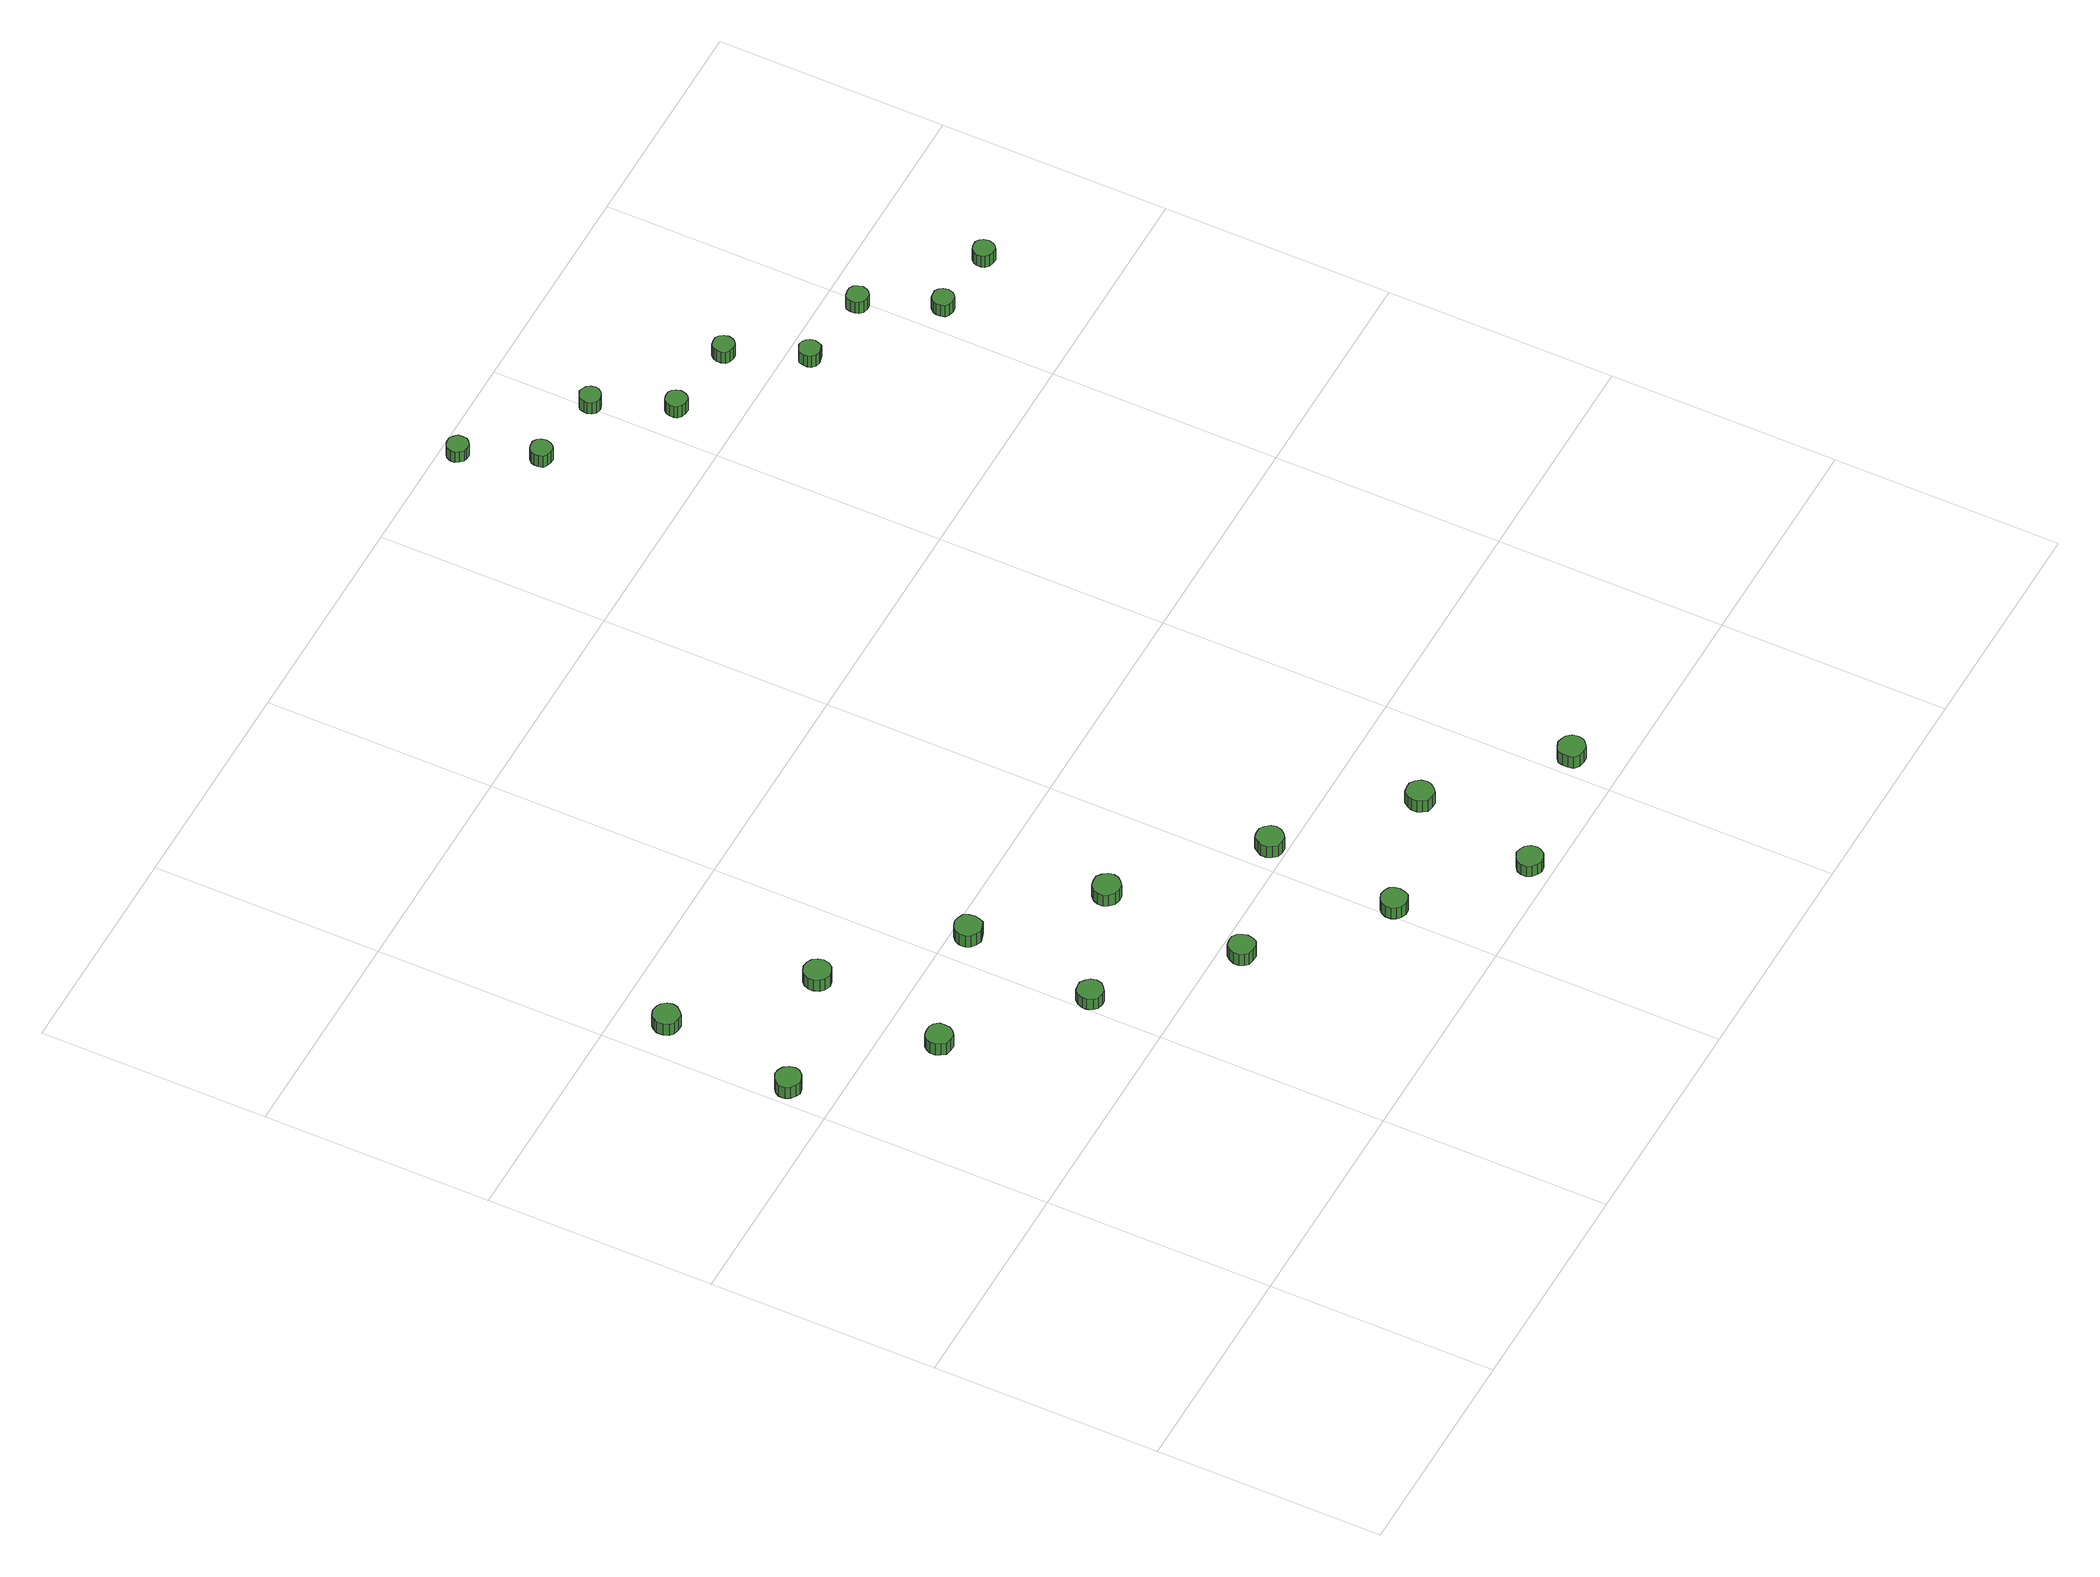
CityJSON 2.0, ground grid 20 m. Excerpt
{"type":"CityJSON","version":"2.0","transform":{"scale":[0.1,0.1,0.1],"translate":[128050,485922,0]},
"CityObjects":{
"tree1":{"type":"SolitaryVegetationObject","attributes":{"function":"something"},"geometry":[{"type":"MultiSurface","lod":"1","boundaries":[[[0,1,2,3,4,5,6,7,8,9,10,11,12,13,14]],[[15,16,17,18,19,20,21,22,23,24,25,26,27,28,29]],[[0,29,28,1]],[[1,28,27,2]],[[2,27,26,3]],[[3,26,25,4]],[[4,25,24,5]],[[5,24,23,6]],[[6,23,22,7]],[[7,22,21,8]],[[8,21,20,9]],[[9,20,19,10]],[[10,19,18,11]],[[11,18,17,12]],[[12,17,16,13]],[[13,16,15,14]],[[14,15,29,0]]]}]},
"tree2":{"type":"SolitaryVegetationObject","attributes":{"function":"something"},"geometry":[{"type":"MultiSurface","lod":"1","boundaries":[[[30,31,32,33,34,35,36,37,38,39,40,41,42,43,44]],[[45,46,47,48,49,50,51,52,53,54,55,56,57,58,59]],[[30,59,58,31]],[[31,58,57,32]],[[32,57,56,33]],[[33,56,55,34]],[[34,55,54,35]],[[35,54,53,36]],[[36,53,52,37]],[[37,52,51,38]],[[38,51,50,39]],[[39,50,49,40]],[[40,49,48,41]],[[41,48,47,42]],[[42,47,46,43]],[[43,46,45,44]],[[44,45,59,30]]]}]},
"tree3":{"type":"SolitaryVegetationObject","attributes":{"function":"something"},"geometry":[{"type":"MultiSurface","lod":"1","boundaries":[[[60,61,62,63,64,65,66,67,68,69,70,71,72,73,74]],[[75,76,77,78,79,80,81,82,83,84,85,86,87,88,89]],[[60,89,88,61]],[[61,88,87,62]],[[62,87,86,63]],[[63,86,85,64]],[[64,85,84,65]],[[65,84,83,66]],[[66,83,82,67]],[[67,82,81,68]],[[68,81,80,69]],[[69,80,79,70]],[[70,79,78,71]],[[71,78,77,72]],[[72,77,76,73]],[[73,76,75,74]],[[74,75,89,60]]]}]},
"tree4":{"type":"SolitaryVegetationObject","attributes":{"function":"something"},"geometry":[{"type":"MultiSurface","lod":"1","boundaries":[[[90,91,92,93,94,95,96,97,98,99,100,101,102,103,104]],[[105,106,107,108,109,110,111,112,113,114,115,116,117,118,119]],[[90,119,118,91]],[[91,118,117,92]],[[92,117,116,93]],[[93,116,115,94]],[[94,115,114,95]],[[95,114,113,96]],[[96,113,112,97]],[[97,112,111,98]],[[98,111,110,99]],[[99,110,109,100]],[[100,109,108,101]],[[101,108,107,102]],[[102,107,106,103]],[[103,106,105,104]],[[104,105,119,90]]]}]},
"tree5":{"type":"SolitaryVegetationObject","attributes":{"function":"something"},"geometry":[{"type":"MultiSurface","lod":"1","boundaries":[[[120,121,122,123,124,125,126,127,128,129,130,131,132,133,134]],[[135,136,137,138,139,140,141,142,143,144,145,146,147,148,149]],[[120,149,148,121]],[[121,148,147,122]],[[122,147,146,123]],[[123,146,145,124]],[[124,145,144,125]],[[125,144,143,126]],[[126,143,142,127]],[[127,142,141,128]],[[128,141,140,129]],[[129,140,139,130]],[[130,139,138,131]],[[131,138,137,132]],[[132,137,136,133]],[[133,136,135,134]],[[134,135,149,120]]]}]},
"tree6":{"type":"SolitaryVegetationObject","attributes":{"function":"something"},"geometry":[{"type":"MultiSurface","lod":"1","boundaries":[[[150,151,152,153,154,155,156,157,158,159,160,161,162,163,164]],[[165,166,167,168,169,170,171,172,173,174,175,176,177,178,179]],[[150,179,178,151]],[[151,178,177,152]],[[152,177,176,153]],[[153,176,175,154]],[[154,175,174,155]],[[155,174,173,156]],[[156,173,172,157]],[[157,172,171,158]],[[158,171,170,159]],[[159,170,169,160]],[[160,169,168,161]],[[161,168,167,162]],[[162,167,166,163]],[[163,166,165,164]],[[164,165,179,150]]]}]},
"tree7":{"type":"SolitaryVegetationObject","attributes":{"function":"something"},"geometry":[{"type":"MultiSurface","lod":"1","boundaries":[[[180,181,182,183,184,185,186,187,188,189,190,191,192,193,194]],[[195,196,197,198,199,200,201,202,203,204,205,206,207,208,209]],[[180,209,208,181]],[[181,208,207,182]],[[182,207,206,183]],[[183,206,205,184]],[[184,205,204,185]],[[185,204,203,186]],[[186,203,202,187]],[[187,202,201,188]],[[188,201,200,189]],[[189,200,199,190]],[[190,199,198,191]],[[191,198,197,192]],[[192,197,196,193]],[[193,196,195,194]],[[194,195,209,180]]]}]},
"tree8":{"type":"SolitaryVegetationObject","attributes":{"function":"something"},"geometry":[{"type":"MultiSurface","lod":"1","boundaries":[[[210,211,212,213,214,215,216,217,218,219,220,221,222,223,224]],[[225,226,227,228,229,230,231,232,233,234,235,236,237,238,239]],[[210,239,238,211]],[[211,238,237,212]],[[212,237,236,213]],[[213,236,235,214]],[[214,235,234,215]],[[215,234,233,216]],[[216,233,232,217]],[[217,232,231,218]],[[218,231,230,219]],[[219,230,229,220]],[[220,229,228,221]],[[221,228,227,222]],[[222,227,226,223]],[[223,226,225,224]],[[224,225,239,210]]]}]},
"tree9":{"type":"SolitaryVegetationObject","attributes":{"function":"something"},"geometry":[{"type":"MultiSurface","lod":"1","boundaries":[[[240,241,242,243,244,245,246,247,248,249,250,251,252,253,254]],[[255,256,257,258,259,260,261,262,263,264,265,266,267,268,269]],[[240,269,268,241]],[[241,268,267,242]],[[242,267,266,243]],[[243,266,265,244]],[[244,265,264,245]],[[245,264,263,246]],[[246,263,262,247]],[[247,262,261,248]],[[248,261,260,249]],[[249,260,259,250]],[[250,259,258,251]],[[251,258,257,252]],[[252,257,256,253]],[[253,256,255,254]],[[254,255,269,240]]]}]},
"tree10":{"type":"SolitaryVegetationObject","attributes":{"function":"something"},"geometry":[{"type":"MultiSurface","lod":"1","boundaries":[[[270,271,272,273,274,275,276,277,278,279,280,281,282,283,284]],[[285,286,287,288,289,290,291,292,293,294,295,296,297,298,299]],[[270,299,298,271]],[[271,298,297,272]],[[272,297,296,273]],[[273,296,295,274]],[[274,295,294,275]],[[275,294,293,276]],[[276,293,292,277]],[[277,292,291,278]],[[278,291,290,279]],[[279,290,289,280]],[[280,289,288,281]],[[281,288,287,282]],[[282,287,286,283]],[[283,286,285,284]],[[284,285,299,270]]]}]},
"tree11":{"type":"SolitaryVegetationObject","attributes":{"function":"something"},"geometry":[{"type":"MultiSurface","lod":"1","boundaries":[[[300,301,302,303,304,305,306,307,308,309,310,311,312,313,314]],[[315,316,317,318,319,320,321,322,323,324,325,326,327,328,329]],[[300,329,328,301]],[[301,328,327,302]],[[302,327,326,303]],[[303,326,325,304]],[[304,325,324,305]],[[305,324,323,306]],[[306,323,322,307]],[[307,322,321,308]],[[308,321,320,309]],[[309,320,319,310]],[[310,319,318,311]],[[311,318,317,312]],[[312,317,316,313]],[[313,316,315,314]],[[314,315,329,300]]]}]},
"tree12":{"type":"SolitaryVegetationObject","attributes":{"function":"something"},"geometry":[{"type":"MultiSurface","lod":"1","boundaries":[[[330,331,332,333,334,335,336,337,338,339,340,341,342,343,344]],[[345,346,347,348,349,350,351,352,353,354,355,356,357,358,359]],[[330,359,358,331]],[[331,358,357,332]],[[332,357,356,333]],[[333,356,355,334]],[[334,355,354,335]],[[335,354,353,336]],[[336,353,352,337]],[[337,352,351,338]],[[338,351,350,339]],[[339,350,349,340]],[[340,349,348,341]],[[341,348,347,342]],[[342,347,346,343]],[[343,346,345,344]],[[344,345,359,330]]]}]},
"tree13":{"type":"SolitaryVegetationObject","attributes":{"function":"something"},"geometry":[{"type":"MultiSurface","lod":"1","boundaries":[[[360,361,362,363,364,365,366,367,368,369,370,371,372,373,374]],[[375,376,377,378,379,380,381,382,383,384,385,386,387,388,389]],[[360,389,388,361]],[[361,388,387,362]],[[362,387,386,363]],[[363,386,385,364]],[[364,385,384,365]],[[365,384,383,366]],[[366,383,382,367]],[[367,382,381,368]],[[368,381,380,369]],[[369,380,379,370]],[[370,379,378,371]],[[371,378,377,372]],[[372,377,376,373]],[[373,376,375,374]],[[374,375,389,360]]]}]},
"tree14":{"type":"SolitaryVegetationObject","attributes":{"function":"something"},"geometry":[{"type":"MultiSurface","lod":"1","boundaries":[[[390,391,392,393,394,395,396,397,398,399,400,401,402,403,404]],[[405,406,407,408,409,410,411,412,413,414,415,416,417,418,419]],[[390,419,418,391]],[[391,418,417,392]],[[392,417,416,393]],[[393,416,415,394]],[[394,415,414,395]],[[395,414,413,396]],[[396,413,412,397]],[[397,412,411,398]],[[398,411,410,399]],[[399,410,409,400]],[[400,409,408,401]],[[401,408,407,402]],[[402,407,406,403]],[[403,406,405,404]],[[404,405,419,390]]]}]},
"tree15":{"type":"SolitaryVegetationObject","attributes":{"function":"something"},"geometry":[{"type":"MultiSurface","lod":"1","boundaries":[[[420,421,422,423,424,425,426,427,428,429,430,431,432,433,434]],[[435,436,437,438,439,440,441,442,443,444,445,446,447,448,449]],[[420,449,448,421]],[[421,448,447,422]],[[422,447,446,423]],[[423,446,445,424]],[[424,445,444,425]],[[425,444,443,426]],[[426,443,442,427]],[[427,442,441,428]],[[428,441,440,429]],[[429,440,439,430]],[[430,439,438,431]],[[431,438,437,432]],[[432,437,436,433]],[[433,436,435,434]],[[434,435,449,420]]]}]},
"tree16":{"type":"SolitaryVegetationObject","attributes":{"function":"something"},"geometry":[{"type":"MultiSurface","lod":"1","boundaries":[[[450,451,452,453,454,455,456,457,458,459,460,461,462,463,464]],[[465,466,467,468,469,470,471,472,473,474,475,476,477,478,479]],[[450,479,478,451]],[[451,478,477,452]],[[452,477,476,453]],[[453,476,475,454]],[[454,475,474,455]],[[455,474,473,456]],[[456,473,472,457]],[[457,472,471,458]],[[458,471,470,459]],[[459,470,469,460]],[[460,469,468,461]],[[461,468,467,462]],[[462,467,466,463]],[[463,466,465,464]],[[464,465,479,450]]]}]},
"tree17":{"type":"SolitaryVegetationObject","attributes":{"function":"something"},"geometry":[{"type":"MultiSurface","lod":"1","boundaries":[[[480,481,482,483,484,485,486,487,488,489,490,491,492,493,494]],[[495,496,497,498,499,500,501,502,503,504,505,506,507,508,509]],[[480,509,508,481]],[[481,508,507,482]],[[482,507,506,483]],[[483,506,505,484]],[[484,505,504,485]],[[485,504,503,486]],[[486,503,502,487]],[[487,502,501,488]],[[488,501,500,489]],[[489,500,499,490]],[[490,499,498,491]],[[491,498,497,492]],[[492,497,496,493]],[[493,496,495,494]],[[494,495,509,480]]]}]},
"tree18":{"type":"SolitaryVegetationObject","attributes":{"function":"something"},"geometry":[{"type":"MultiSurface","lod":"1","boundaries":[[[510,511,512,513,514,515,516,517,518,519,520,521,522,523,524]],[[525,526,527,528,529,530,531,532,533,534,535,536,537,538,539]],[[510,539,538,511]],[[511,538,537,512]],[[512,537,536,513]],[[513,536,535,514]],[[514,535,534,515]],[[515,534,533,516]],[[516,533,532,517]],[[517,532,531,518]],[[518,531,530,519]],[[519,530,529,520]],[[520,529,528,521]],[[521,528,527,522]],[[522,527,526,523]],[[523,526,525,524]],[[524,525,539,510]]]}]},
"tree19":{"type":"SolitaryVegetationObject","attributes":{"function":"something"},"geometry":[{"type":"MultiSurface","lod":"1","boundaries":[[[540,541,542,543,544,545,546,547,548,549,550,551,552,553,554]],[[555,556,557,558,559,560,561,562,563,564,565,566,567,568,569]],[[540,569,568,541]],[[541,568,567,542]],[[542,567,566,543]],[[543,566,565,544]],[[544,565,564,545]],[[545,564,563,546]],[[546,563,562,547]],[[547,562,561,548]],[[548,561,560,549]],[[549,560,559,550]],[[550,559,558,551]],[[551,558,557,552]],[[552,557,556,553]],[[553,556,555,554]],[[554,555,569,540]]]}]},
"tree20":{"type":"SolitaryVegetationObject","attributes":{"function":"something"},"geometry":[{"type":"MultiSurface","lod":"1","boundaries":[[[570,571,572,573,574,575,576,577,578,579,580,581,582,583,584]],[[585,586,587,588,589,590,591,592,593,594,595,596,597,598,599]],[[570,599,598,571]],[[571,598,597,572]],[[572,597,596,573]],[[573,596,595,574]],[[574,595,594,575]],[[575,594,593,576]],[[576,593,592,577]],[[577,592,591,578]],[[578,591,590,579]],[[579,590,589,580]],[[580,589,588,581]],[[581,588,587,582]],[[582,587,586,583]],[[583,586,585,584]],[[584,585,599,570]]]}]},
"tree21":{"type":"SolitaryVegetationObject","attributes":{"function":"something"},"geometry":[{"type":"MultiSurface","lod":"1","boundaries":[[[600,601,602,603,604,605,606,607,608,609,610,611,612,613,614]],[[615,616,617,618,619,620,621,622,623,624,625,626,627,628,629]],[[600,629,628,601]],[[601,628,627,602]],[[602,627,626,603]],[[603,626,625,604]],[[604,625,624,605]],[[605,624,623,606]],[[606,623,622,607]],[[607,622,621,608]],[[608,621,620,609]],[[609,620,619,610]],[[610,619,618,611]],[[611,618,617,612]],[[612,617,616,613]],[[613,616,615,614]],[[614,615,629,600]]]}]},
"tree22":{"type":"SolitaryVegetationObject","attributes":{"function":"something"},"geometry":[{"type":"MultiSurface","lod":"1","boundaries":[[[630,631,632,633,634,635,636,637,638,639,640,641,642,643,644]],[[645,646,647,648,649,650,651,652,653,654,655,656,657,658,659]],[[630,659,658,631]],[[631,658,657,632]],[[632,657,656,633]],[[633,656,655,634]],[[634,655,654,635]],[[635,654,653,636]],[[636,653,652,637]],[[637,652,651,638]],[[638,651,650,639]],[[639,650,649,640]],[[640,649,648,641]],[[641,648,647,642]],[[642,647,646,643]],[[643,646,645,644]],[[644,645,659,630]]]}]}
},
"vertices":[
[28,440,18],[27,445,18],[24,449,18],[20,451,18],[15,452,18],[11,450,18],[7,447,18],[5,443,18],[5,438,18],[7,434,18],[11,431,18],[15,429,18],[20,430,18],[24,432,18],[27,436,18],[27,436,5],[24,432,5],[20,430,5],[15,429,5],[11,431,5],[7,434,5],[5,438,5],[5,443,5],[7,447,5],[11,450,5],[15,452,5],[20,451,5],[24,449,5],[27,445,5],[28,440,5],
[45,558,18],[44,563,18],[41,567,18],[37,569,18],[32,570,18],[27,568,18],[24,565,18],[22,561,18],[22,556,18],[24,551,18],[27,548,18],[32,547,18],[37,547,18],[41,550,18],[44,554,18],[44,554,5],[41,550,5],[37,547,5],[32,547,5],[27,548,5],[24,551,5],[22,556,5],[22,561,5],[24,565,5],[27,568,5],[32,570,5],[37,569,5],[41,567,5],[44,563,5],[45,558,5],
[124,354,17],[124,359,17],[121,363,17],[117,365,17],[112,365,17],[107,364,17],[104,361,17],[102,357,17],[102,352,17],[104,348,17],[107,344,17],[112,343,17],[117,343,17],[121,346,17],[124,350,17],[124,350,4],[121,346,4],[117,343,4],[112,343,4],[107,344,4],[104,348,4],[102,352,4],[102,357,4],[104,361,4],[107,364,4],[112,365,4],[117,365,4],[121,363,4],[124,359,4],[124,354,4],
[142,472,18],[141,477,18],[138,481,18],[134,483,18],[129,484,18],[124,482,18],[121,479,18],[119,475,18],[119,470,18],[121,465,18],[124,462,18],[129,460,18],[134,461,18],[138,463,18],[141,467,18],[141,467,5],[138,463,5],[134,461,5],[129,460,5],[124,462,5],[121,465,5],[119,470,5],[119,475,5],[121,479,5],[124,482,5],[129,484,5],[134,483,5],[138,481,5],[141,477,5],[142,472,5],
[222,268,17],[221,273,17],[218,276,17],[214,279,17],[210,279,17],[205,278,17],[202,275,17],[200,270,17],[200,266,17],[202,261,17],[205,258,17],[210,257,17],[214,257,17],[218,260,17],[221,263,17],[221,263,5],[218,260,5],[214,257,5],[210,257,5],[205,258,5],[202,261,5],[200,266,5],[200,270,5],[202,275,5],[205,278,5],[210,279,5],[214,279,5],[218,276,5],[221,273,5],[222,268,5],
[239,386,18],[238,391,18],[236,395,18],[231,397,18],[227,398,18],[222,396,18],[218,393,18],[216,388,18],[216,383,18],[218,379,18],[222,376,18],[227,374,18],[231,375,18],[236,377,18],[238,381,18],[238,381,5],[236,377,5],[231,375,5],[227,374,5],[222,376,5],[218,379,5],[216,383,5],[216,388,5],[218,393,5],[222,396,5],[227,398,5],[231,397,5],[236,395,5],[238,391,5],[239,386,5],
[320,182,17],[319,186,17],[317,190,17],[313,193,17],[308,193,17],[303,192,17],[300,188,17],[298,184,17],[298,179,17],[300,175,17],[303,172,17],[308,171,17],[313,171,17],[317,173,17],[319,177,17],[319,177,4],[317,173,4],[313,171,4],[308,171,4],[303,172,4],[300,175,4],[298,179,4],[298,184,4],[300,188,4],[303,192,4],[308,193,4],[313,193,4],[317,190,4],[319,186,4],[320,182,4],
[330,307,17],[329,312,17],[326,316,17],[322,319,17],[317,319,17],[312,318,17],[308,314,17],[306,310,17],[306,305,17],[308,301,17],[312,297,17],[317,296,17],[322,296,17],[326,299,17],[329,303,17],[329,303,4],[326,299,4],[322,296,4],[317,296,4],[312,297,4],[308,301,4],[306,305,4],[306,310,4],[308,314,4],[312,318,4],[317,319,4],[322,319,4],[326,316,4],[329,312,4],[330,307,4],
[419,96,18],[418,100,18],[416,104,18],[412,106,18],[407,107,18],[402,105,18],[399,102,18],[397,98,18],[397,93,18],[399,89,18],[402,86,18],[407,84,18],[412,85,18],[416,87,18],[418,91,18],[418,91,5],[416,87,5],[412,85,5],[407,84,5],[402,86,5],[399,89,5],[397,93,5],[397,98,5],[399,102,5],[402,105,5],[407,107,5],[412,106,5],[416,104,5],[418,100,5],[419,96,5],
[435,215,17],[434,219,17],[431,223,17],[427,226,17],[422,226,17],[417,225,17],[414,221,17],[412,217,17],[412,212,17],[414,208,17],[417,204,17],[422,203,17],[427,203,17],[431,206,17],[434,210,17],[434,210,4],[431,206,4],[427,203,4],[422,203,4],[417,204,4],[414,208,4],[412,212,4],[412,217,4],[414,221,4],[417,225,4],[422,226,4],[427,226,4],[431,223,4],[434,219,4],[435,215,4],
[508,18,19],[507,23,19],[504,27,19],[500,29,19],[495,30,19],[491,28,19],[487,25,19],[485,21,19],[485,16,19],[487,12,19],[491,9,19],[495,7,19],[500,8,19],[504,10,19],[507,14,19],[507,14,7],[504,10,7],[500,8,7],[495,7,7],[491,9,7],[487,12,7],[485,16,7],[485,21,7],[487,25,7],[491,28,7],[495,30,7],[500,29,7],[504,27,7],[507,23,7],[508,18,7],
[533,129,17],[532,134,17],[529,138,17],[525,141,17],[520,141,17],[515,140,17],[512,136,17],[510,132,17],[510,127,17],[512,123,17],[515,119,17],[520,118,17],[525,118,17],[529,121,17],[532,125,17],[532,125,4],[529,121,4],[525,118,4],[520,118,4],[515,119,4],[512,123,4],[510,127,4],[510,132,4],[512,136,4],[515,140,4],[520,141,4],[525,141,4],[529,138,4],[532,134,4],[533,129,4],
[631,43,17],[630,48,17],[627,52,17],[623,54,17],[618,55,17],[613,53,17],[609,50,17],[608,46,17],[608,41,17],[609,36,17],[613,33,17],[618,32,17],[623,32,17],[627,35,17],[630,38,17],[630,38,4],[627,35,4],[623,32,4],[618,32,4],[613,33,4],[609,36,4],[608,41,4],[608,46,4],[609,50,4],[613,53,4],[618,55,4],[623,54,4],[627,52,4],[630,48,4],[631,43,4],
[513,984,21],[513,988,21],[510,991,21],[507,993,21],[503,993,21],[500,992,21],[497,990,21],[495,986,21],[495,982,21],[497,979,21],[500,976,21],[503,975,21],[507,975,21],[510,977,21],[513,980,21],[513,980,9],[510,977,9],[507,975,9],[503,975,9],[500,976,9],[497,979,9],[495,982,9],[495,986,9],[497,990,9],[500,992,9],[503,993,9],[507,993,9],[510,991,9],[513,988,9],[513,984,9],
[541,923,20],[540,927,20],[538,930,20],[535,932,20],[531,932,20],[527,931,20],[524,928,20],[523,925,20],[523,921,20],[524,917,20],[527,915,20],[531,914,20],[535,914,20],[538,916,20],[540,919,20],[540,919,7],[538,916,7],[535,914,7],[531,914,7],[527,915,7],[524,917,7],[523,921,7],[523,925,7],[524,928,7],[527,931,7],[531,932,7],[535,932,7],[538,930,7],[540,927,7],[541,923,7],
[609,913,21],[608,917,21],[606,920,21],[603,922,21],[599,923,21],[595,921,21],[592,919,21],[591,915,21],[591,912,21],[592,908,21],[595,905,21],[599,904,21],[603,905,21],[606,907,21],[608,910,21],[608,910,8],[606,907,8],[603,905,8],[599,904,8],[595,905,8],[592,908,8],[591,912,8],[591,915,8],[592,919,8],[595,921,8],[599,923,8],[603,922,8],[606,920,8],[608,917,8],[609,913,8],
[638,851,19],[637,855,19],[635,858,19],[632,860,19],[628,860,19],[624,859,19],[621,856,19],[620,853,19],[620,849,19],[621,846,19],[624,843,19],[628,842,19],[632,842,19],[635,844,19],[637,847,19],[637,847,6],[635,844,6],[632,842,6],[628,842,6],[624,843,6],[621,846,6],[620,849,6],[620,853,6],[621,856,6],[624,859,6],[628,860,6],[632,860,6],[635,858,6],[637,855,6],[638,851,6],
[706,843,21],[705,847,21],[703,850,21],[700,852,21],[696,852,21],[692,851,21],[689,848,21],[688,845,21],[688,841,21],[689,837,21],[692,835,21],[696,834,21],[700,834,21],[703,836,21],[705,839,21],[705,839,8],[703,836,8],[700,834,8],[696,834,8],[692,835,8],[689,837,8],[688,841,8],[688,845,8],[689,848,8],[692,851,8],[696,852,8],[700,852,8],[703,850,8],[705,847,8],[706,843,8],
[735,780,19],[734,784,19],[732,787,19],[729,789,19],[725,790,19],[721,788,19],[718,786,19],[717,782,19],[717,778,19],[718,775,19],[721,772,19],[725,771,19],[729,772,19],[732,773,19],[734,777,19],[734,777,6],[732,773,6],[729,772,6],[725,771,6],[721,772,6],[718,775,6],[717,778,6],[717,782,6],[718,786,6],[721,788,6],[725,790,6],[729,789,6],[732,787,6],[734,784,6],[735,780,6],
[803,772,20],[802,776,20],[800,779,20],[797,781,20],[793,781,20],[789,780,20],[786,778,20],[785,774,20],[785,770,20],[786,767,20],[789,764,20],[793,763,20],[797,763,20],[800,765,20],[802,768,20],[802,768,7],[800,765,7],[797,763,7],[793,763,7],[789,764,7],[786,767,7],[785,770,7],[785,774,7],[786,778,7],[789,780,7],[793,781,7],[797,781,7],[800,779,7],[802,776,7],[803,772,7],
[832,710,19],[831,714,19],[829,717,19],[826,719,19],[822,719,19],[818,718,19],[815,715,19],[814,712,19],[814,708,19],[815,704,19],[818,702,19],[822,701,19],[826,701,19],[829,703,19],[831,706,19],[831,706,6],[829,703,6],[826,701,6],[822,701,6],[818,702,6],[815,704,6],[814,708,6],[814,712,6],[815,715,6],[818,718,6],[822,719,6],[826,719,6],[829,717,6],[831,714,6],[832,710,6],
[894,705,19],[893,709,19],[891,712,19],[888,714,19],[884,714,19],[880,713,19],[877,710,19],[876,707,19],[876,703,19],[877,700,19],[880,697,19],[884,696,19],[888,696,19],[891,698,19],[893,701,19],[893,701,6],[891,698,6],[888,696,6],[884,696,6],[880,697,6],[877,700,6],[876,703,6],[876,707,6],[877,710,6],[880,713,6],[884,714,6],[888,714,6],[891,712,6],[893,709,6],[894,705,6]
]}
